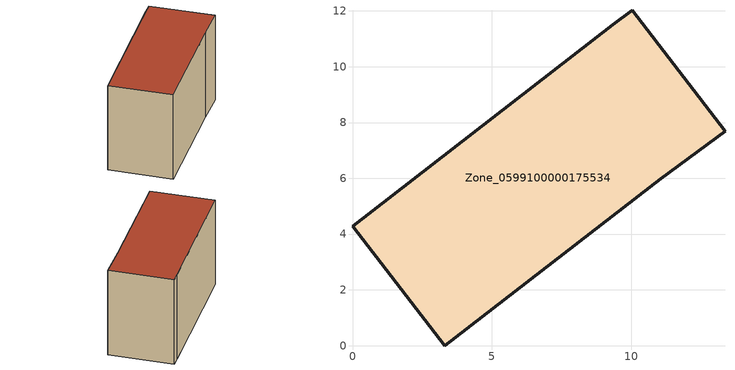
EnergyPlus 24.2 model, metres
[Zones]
Zone_0599100000175534
 floor ground (C_G): 3.3,0 0,4.28 9.33,11.5 10.02,12.02 13.36,7.69 11.05,5.99 z0
 wall outside (C_F): 13.36,7.69 10.02,12.02 9.33,11.5 0,4.28 3.3,0 11.05,5.99 13.36,7.69 z0:7.86
 roof outside (C_R): 0,4.28 3.3,0 11.05,5.99 13.36,7.69 10.02,12.02 9.33,11.5 z7.86
[BUILDING]
Pand.0599100000175534: North Axis=0; Terrain=City; Loads Convergence Tolerance Value=0.04; Temperature Convergence Tolerance Value=0.4; Solar Distribution=FullExterior; Maximum Number of Warmup Days=25; Minimum Number of Warmup Days=1
[Site:Location]
Rotterdam.The.Hague.AP_ZH_NLD Design_Conditions: Latitude=51.96; Longitude=4.45; Time Zone=1; Elevation=-4.5
[SITE:GROUNDTEMPERATURE:BUILDINGSURFACE]
18, 18, 18, 18, 18, 18, 18, 18, 18, 18, 18, 18
[MATERIAL] Thermal Absorptance=0.9; Solar Absorptance=0.7; Visible Absorptance=0.7
Name | Roughness | Thickness | Conductivity | Density | Specific Heat
G.TI.1975-1991 | MediumSmooth | 0.15 | 0.288461 | 540 | 1210
F.TI.1975-1991 | Rough | 0.3 | 0.230769 | 1920 | 840
R.TI.1975-1991 | MediumRough | 0.2 | 0.153846 | 1500 | 1000
[CONSTRUCTION]
C_G: G.TI.1975-1991
C_F: F.TI.1975-1991
C_R: R.TI.1975-1991
[ZONE]
Zone_0599100000175534: Type=1; Multiplier=1; Ceiling Height=Autocalculate; Volume=Autocalculate; Floor Area=autocalculate; Part of Total Floor Area=Yes
[ZONEINFILTRATION:DESIGNFLOWRATE]
Infil_Zone_0599100000175534: Zone or ZoneList or Space or SpaceList=Zone_0599100000175534; Schedule=AlwaysOn; Design Flow Rate Calculation Method=Flow/Area; Flow Rate per Floor Area=0.003; Constant Term Coefficient=1; Temperature Term Coefficient=0; Velocity Term Coefficient=0; Velocity Squared Term Coefficient=0
[HVACTEMPLATE:ZONE:IDEALLOADSAIRSYSTEM]
Zone_0599100000175534: Maximum Heating Supply Air Temperature=50; Minimum Cooling Supply Air Temperature=13; Maximum Heating Supply Air Humidity Ratio=0.0156; Minimum Cooling Supply Air Humidity Ratio=0.0077; Heating Limit=NoLimit; Cooling Limit=NoLimit; Dehumidification Control Type=ConstantSensibleHeatRatio; Cooling Sensible Heat Ratio=0.7; Dehumidification Setpoint=60; Humidification Control Type=None; Humidification Setpoint=30; Outdoor Air Method=None; Outdoor Air Flow Rate per Person=0.00944; Outdoor Air Flow Rate per Zone Floor Area=0; Outdoor Air Flow Rate per Zone=0; Demand Controlled Ventilation Type=None; Outdoor Air Economizer Type=NoEconomizer; Heat Recovery Type=None; Sensible Heat Recovery Effectiveness=0.7; Latent Heat Recovery Effectiveness=0.65
[ZONECONTROL:THERMOSTAT]
ThermostatControl_Zone_0599100000175534: Zone or ZoneList=Zone_0599100000175534; Control Type Schedule=DualSetpointControlType; Control 1=Thermostat_Zone_0599100000175534; Temperature Difference Between Cutout And Setpoint=0
[THERMOSTATSETPOINT:DUALSETPOINT]
Thermostat_Zone_0599100000175534: Heating Setpoint Temperature Schedule=HeatingSetpoint_Zone_0599100000175534; Cooling Setpoint Temperature Schedule=CoolingSetpoint_Zone_0599100000175534
[SCHEDULE:COMPACT]
HeatingSetpoint_Zone_0599100000175534: Through: 12/31, For: AllDays, Until: 24:00, 21
CoolingSetpoint_Zone_0599100000175534: Through: 12/31, For: AllDays, Until: 24:00, 24
DualSetpointControlType: Through: 12/31, For: AllDays, Until: 24:00, 4
AlwaysOn: Through: 12/31, For: AllDays, Until: 24:00, 1
